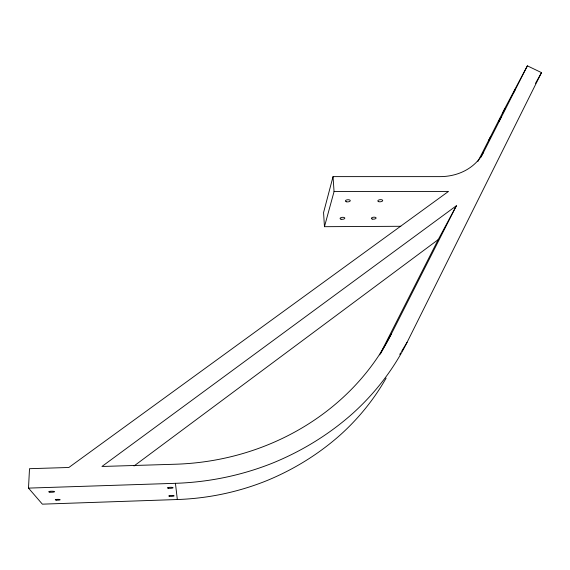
<?xml version="1.0" encoding="UTF-8"?>
<svg xmlns="http://www.w3.org/2000/svg" width="570" height="570" viewBox="0 0 570 570"><rect width="100%" height="100%" fill="white"/><g stroke="black" fill="none" stroke-linecap="round" stroke-linejoin="round"><path stroke-width="0.85" d="M386.132 378.095A243.476 223.119 -2.9 0 1 341.344 433.984C319.428 453.706 294.084 469.395 266.838 480.624A243.476 223.119 -2.9 0 1 177.334 499.527L42.372 504.158L28.5 488.105L29.505 468.69L68.849 467.486L448.512 191.413L334.056 191.584L324.458 226.689L400.803 226.283M401.586 351.384L407.073 342.335L541.5 72.625L527.378 65.842L483.503 152.325A54.435 46.362 20.6 0 1 439.933 176.629L333.037 176.622L323.568 212.582L324.458 226.689M515.572 88.671L514.632 90.53M503.103 112.233L502.754 112.946L504.849 108.884L503.331 111.791M488.832 140.334L488.447 141.118L489.922 138.296M490.157 137.833L490.549 137.049L489.067 139.878M391.234 334.184L456.399 205.742L101.937 466.474L175.396 464.229A245.178 221.652 -1.6 0 0 391.234 334.184L380.689 353.45M379.698 354.861L438.23 239.607L456.399 205.742M477.945 161.403L505.64 106.861L527.378 65.842M514.347 90.993L513.406 92.853L515.572 88.656M480.581 157.797L483.503 152.325M535.501 83.355L541.5 72.625M399.755 354.397L400.674 352.894M134.007 465.982L438.23 239.607M28.5 488.105L175.439 483.317A262.891 237.79 -1.7 0 0 272.652 463.061C302.093 451.041 329.517 434.219 353.222 412.993A262.891 237.79 -1.7 0 0 407.073 342.335M175.439 483.317L177.334 499.527M333.037 176.622L334.056 191.584M500.93 117.52L498.736 121.773L500.93 117.52M168.314 488.241A2.836 0.506 -1.7 0 0 173.031 487.856A2.836 0.506 -1.7 0 0 169.475 487.35A2.836 0.506 -1.7 0 0 168.314 488.241M169.575 496.299A2.722 0.47 -1.7 0 0 174.092 495.936A2.722 0.47 -1.7 0 0 170.686 495.48A2.722 0.47 -1.7 0 0 169.575 496.299M49.825 492.159A2.936 0.513 -0.6 0 0 54.52 491.775A2.936 0.513 -0.6 0 0 50.495 491.276A2.936 0.513 -0.6 0 0 49.825 492.159M56.231 500.104A2.43 0.406 -0.8 0 0 60.128 499.79A2.43 0.406 -0.8 0 0 56.808 499.398A2.43 0.406 -0.8 0 0 56.231 500.104M378.694 201.673A2.465 1.069 -5.3 0 0 382.691 200.726A2.465 1.069 -5.3 0 0 379.406 199.792A2.465 1.069 -5.3 0 0 378.694 201.673M346.311 201.759A2.472 1.076 -4.4 0 0 350.265 200.804A2.472 1.076 -4.4 0 0 346.902 199.87A2.472 1.076 -4.4 0 0 346.311 201.759M372.239 219.058A2.38 0.99 -5 0 0 376.079 218.167A2.38 0.99 -5 0 0 372.901 217.305A2.38 0.99 -5 0 0 372.239 219.058M341.003 219.194A2.38 0.997 -4.2 0 0 344.807 218.31A2.38 0.997 -4.2 0 0 341.551 217.441A2.38 0.997 -4.2 0 0 341.003 219.194"/></g></svg>
